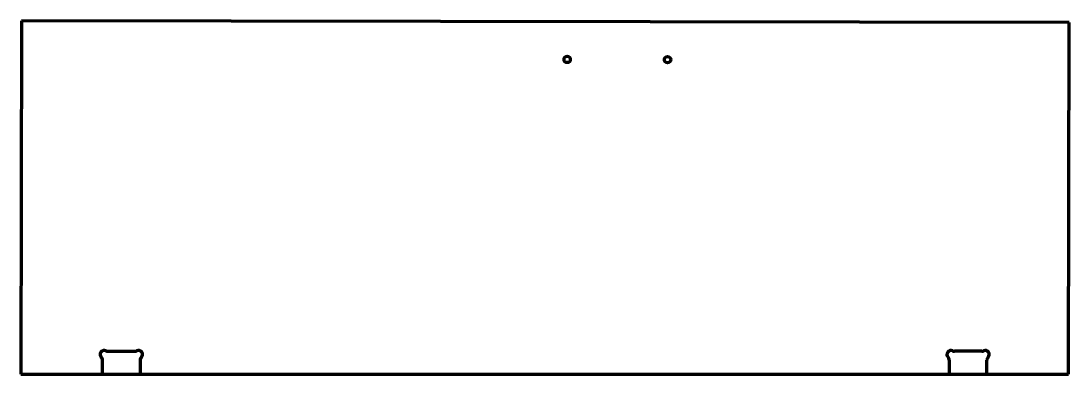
# Model space of a CAD drawing. Header units: inches. Extents: x 0 to 83.5, y 0.1 to 28.2.
import ezdxf

# ---------------------------------------------------------------- set-up
doc = ezdxf.new("R2010")
doc.units = ezdxf.units.IN
doc.header["$MEASUREMENT"] = 0
doc.layers.add('1', color=7, linetype='Continuous')

msp = doc.modelspace()

# ---------------------------------------------------------------- linework, layer by layer
at = {"color": 7, "lineweight": 90}
for p, q in [((0.042, 28.25), (0, 0.125)), ((83.542, 28.125), (0.042, 28.25)), ((83.5, 0.125), (83.542, 28.125)), ((0, 0.125), (83.5, 0.125))]:
    msp.add_line(p, q, dxfattribs=at)
at = {"layer": '1', "color": 7, "lineweight": 90}
for p, q in [((6.911, 1.937), (9.089, 1.937)), ((76.589, 1.937), (74.411, 1.937)), ((6.5, 0.125), (6.5, 1.216)), ((9.5, 1.216), (9.5, 0.125)), ((74, 1.216), (74, 0.125)), ((77, 0.125), (77, 1.216))]:
    msp.add_line(p, q, dxfattribs=at)
at = {"layer": '1', "color": 1, "lineweight": 90}
for centre in [(43.538, 25.185), (51.538, 25.173)]:
    msp.add_circle(centre, 0.25, dxfattribs=at)
at = {"layer": '1', "color": 7, "lineweight": 90}
for centre, radius, start, end in [((6.625, 1.687), 0.312, 65.38002, 223.34176), ((6.911, 2.312), 0.375, 245.38002, 270), ((9.089, 2.312), 0.375, 270, 294.61998), ((9.375, 1.687), 0.312, 316.65824, 114.61998), ((74.125, 1.687), 0.312, 65.38002, 223.34176), ((74.411, 2.312), 0.375, 245.38002, 270), ((76.589, 2.312), 0.375, 270, 294.61998), ((76.875, 1.687), 0.312, 316.65824, 114.61998), ((6.125, 1.216), 0.375, 360, 43.34176), ((9.875, 1.216), 0.375, 136.65824, 180), ((73.625, 1.216), 0.375, 360, 43.34176), ((77.375, 1.216), 0.375, 136.65824, 180)]:
    msp.add_arc(centre, radius, start, end, dxfattribs=at)

doc.saveas('drawing.dxf')
